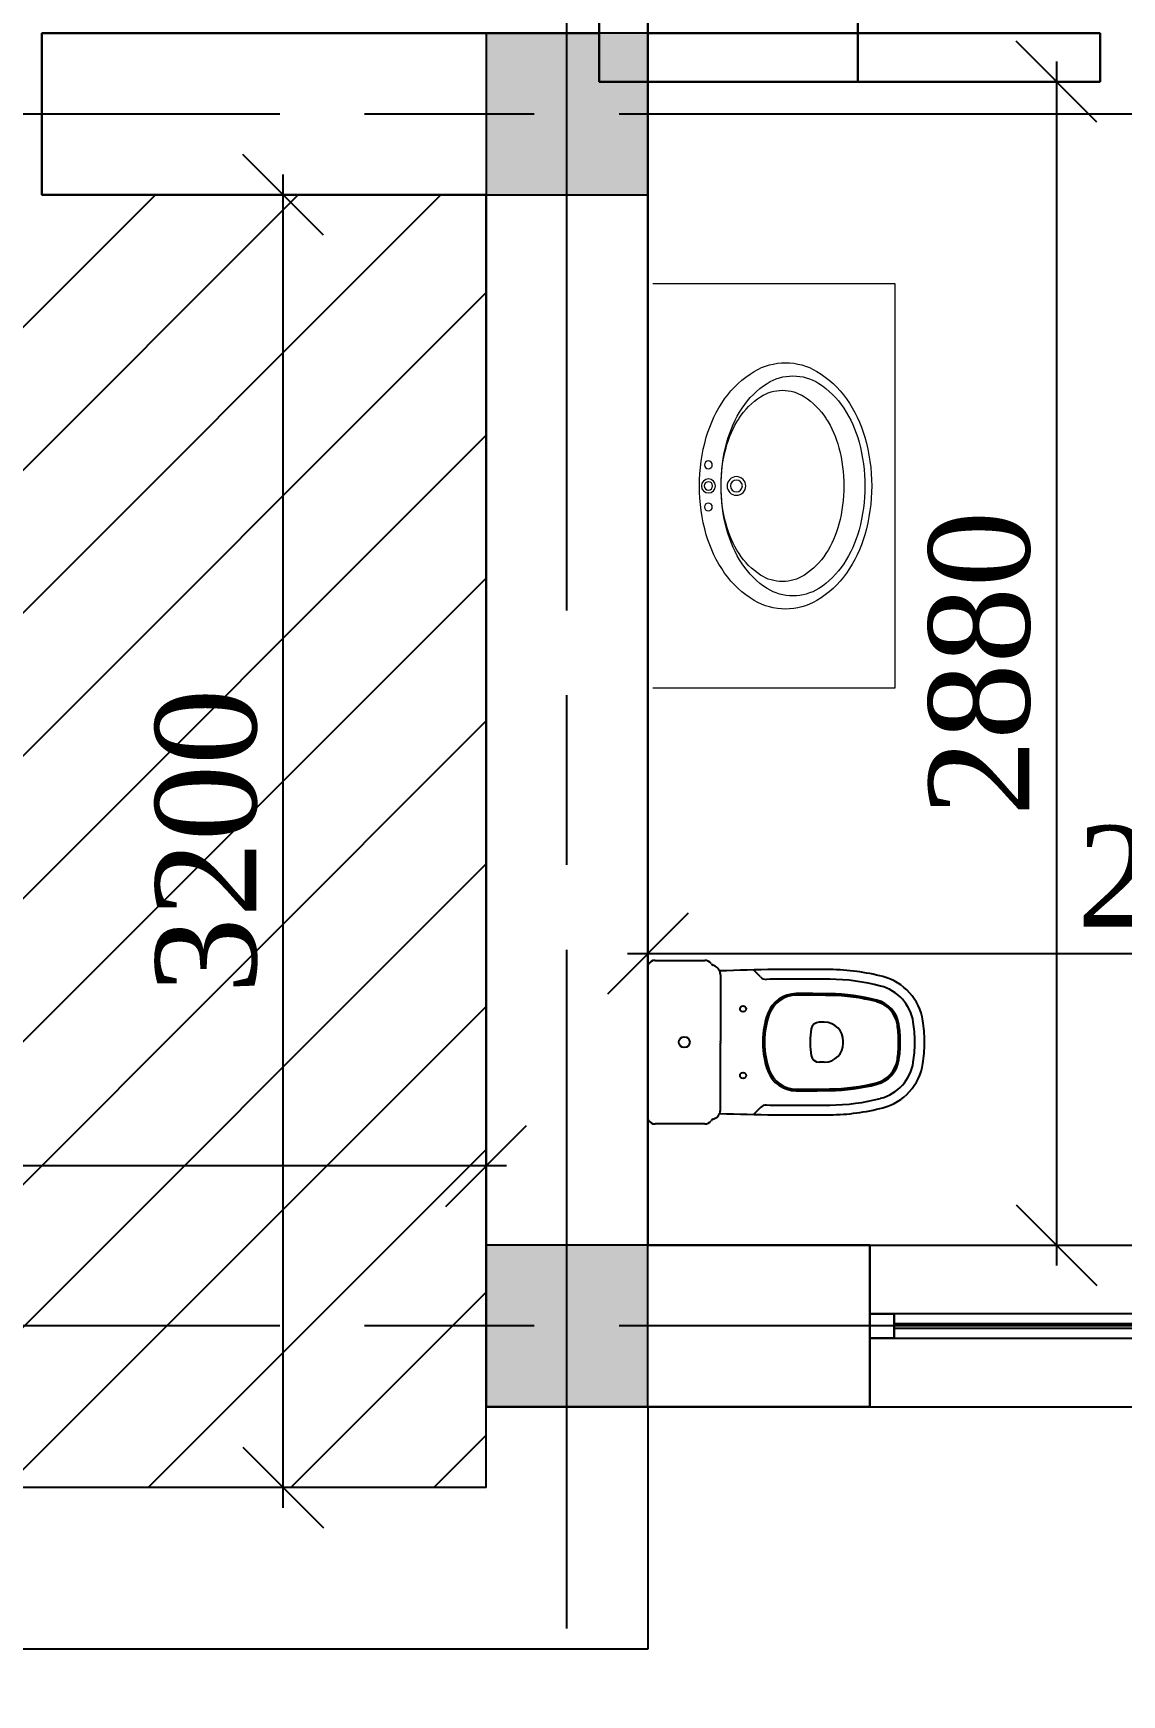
# Model space of a CAD drawing. Header units: inches. Extents: x 2870606 to 3671143, y -733551 to -473558.
# Drawn here: x 3277521 to 3280216, y -522336 to -518223 of the extents above; entities that cross this region are included whole.
import ezdxf

# ---------------------------------------------------------------- set-up
doc = ezdxf.new("R2010")
doc.units = ezdxf.units.IN
doc.header["$MEASUREMENT"] = 0
doc.linetypes.add('ACAD_ISO08W100', pattern=[36, 24, -3, 6, -3])
doc.layers.add('_0', color=7, linetype='Continuous', lineweight=25)
doc.layers.add('A_Windows', color=160, linetype='Continuous')
doc.styles.add('J~stule', font='dutch.ttf')
doc.dimstyles.new('J~style', dxfattribs={"dimscale": 100, "dimtxt": 2.5, "dimasz": 2, "dimexe": 0.55, "dimexo": 0.725, "dimtad": 1, "dimdec": 0, "dimdsep": 46, "dimtxsty": 'J~stule', "dimblk": 'OBLIQUE', "dimcen": 2, "dimdle": 0.5, "dimadec": 0, "dimazin": 0, "dimtfac": 1, "dimtdec": 0, "dimtmove": 0, "dimatfit": 3, "dimfxl": 1, "dimarcsym": 0})

# ---------------------------------------------------------------- blocks, each defined once
blk = doc.blocks.new('_Oblique')
at = {"color": 0, "linetype": 'ByBlock', "lineweight": -2}
blk.add_line((-0.5, -0.5), (0.5, 0.5), dxfattribs=at)
blk = doc.blocks.new('*D376')
at = {"color": 0, "lineweight": -2, "transparency": 16777216}
for p, q in [((3279042.2, -520315), (3279042.2, -520556.6)), ((3281922.2, -520315), (3281922.2, -520556.6)), ((3281972.2, -520501.6), (3278992.2, -520501.6))]:
    blk.add_line(p, q, dxfattribs=at)
at = {"layer": 'Defpoints', "color": 0, "lineweight": 35, "transparency": 16777216}
for p in [(3279042.2, -520242.5), (3281922.2, -520242.5), (3279042.2, -520501.6)]:
    blk.add_point(p, dxfattribs=at)
at = {"color": 0, "lineweight": -2, "transparency": 16777216, "xscale": 200, "yscale": 200, "zscale": 200, "rotation": 180}
blk.add_blockref('_Oblique', (3279042.2, -520501.6), dxfattribs=at)
at = {"color": 0, "lineweight": -2, "transparency": 16777216, "xscale": 200, "yscale": 200, "zscale": 200}
blk.add_blockref('_Oblique', (3281922.2, -520501.6), dxfattribs=at)
at = {"color": 0, "transparency": 16777216, "insert": (3280482.2, -520311.4), "char_height": 250, "attachment_point": 5, "style": 'J~stule'}
blk.add_mtext('2880', dxfattribs=at)
blk = doc.blocks.new('cu')
at = {"layer": '_0'}
for p, q in [((0, 0), (0, 186.3)), ((18.2, 200), (141, 200)), ((279, 158.9), (261.5, 176.4)), ((180, 164), (180, 0)), ((437, 47), (424.3, 47)), ((0, -2.5), (0, 0)), ((180, -2.5), (180, 0)), ((0, -5), (0, -2.5)), ((0, -191.3), (0, -5)), ((180, -2.5), (180, -5)), ((180, -169), (180, -5)), ((437, -52), (424.3, -52)), ((279, -163.9), (261.5, -181.4)), ((141, -205), (18.2, -205))]:
    blk.add_line(p, q, dxfattribs=at)
for centre, radius in [((236, 80), 7.5), ((90.2, -2.5), 13.5), ((90.2, -2.5), 13.5), ((236, -85), 7.5)]:
    blk.add_circle(centre, radius, dxfattribs=at)
for centre, radius, start, end in [((8, 186.3), 8, 155.2115, 180), ((18.2, 180), 20, 90, 150.9831), ((141, 181), 19, 34.9372, 90), ((164.8, 197.6), 10, 214.9372, 253.7848), ((155, 164), 25, 23.3776, 73.7848), ((383, -5322.3), 5500, 89.2905, 92.1362), ((155, 164), 25, 360, 23.3776), ((444.2, -372.6), 550, 75.4605, 89.2905), ((293.1, 173), 20, 225, 270.9364), ((383, -5322.3), 5476, 89.2905, 90.9364), ((444.2, -372.6), 526, 75.4605, 89.2905), ((548.7, 30), 110, 8.8162, 75.4605), ((548.7, 30), 134, 8.8162, 75.4605), ((367.5, 42.7), 75, 90.1648, 160.016), ((367.5, 42.7), 71, 90.1648, 160.016), ((383, -5322.3), 5440, 89.2905, 90.1648), ((383, -5322.3), 5436, 89.2905, 90.1648), ((444.2, -372.6), 490, 75.4605, 89.2905), ((444.2, -372.6), 486, 75.4605, 89.2905), ((548.7, 30), 70, 8.8162, 75.4605), ((548.7, 30), 74, 8.8162, 75.4605), ((485, 0), 200, 160.016, 180), ((485, 0), 196, 160.016, 180), ((424.3, 27), 20, 90, 170.2849), ((437, 0), 47, 0, 90), ((355, 0), 270, 0, 8.8162), ((355, 0), 306, 0, 8.8162), ((355, 0), 330, 0, 8.8162), ((485, 0), 200, 180, 180.7162), ((485, 0), 196, 180, 180.7308), ((582, 0), 180, 170.2849, 180), ((437, 0), 47, 356.9509, 0), ((355, 0), 266, 0, 8.8162), ((355, 0), 266, 359.4615, 0), ((355, 0), 270, 359.4695, 0), ((355, 0), 306, 359.5319, 0), ((485, -5), 200, 179.2838, 180), ((485, -5), 200, 180, 199.984), ((485, -5), 196, 179.2692, 180), ((485, -5), 196, 180, 199.984), ((582, 0), 180, 180, 180.7958), ((582, -5), 180, 179.2042, 180), ((582, -5), 180, 180, 189.7151), ((424.3, -32), 20, 189.7151, 270), ((437, -5), 47, 270, 0), ((437, -5), 47, 0, 3.0491), ((355, -5), 266, 351.1838, 0), ((355, -5), 266, 0, 0.5385), ((355, -5), 270, 351.1838, 0), ((355, -5), 270, 0, 0.5305), ((355, -5), 306, 351.1838, 0), ((355, -5), 306, 0, 0.4681), ((355, -5), 330, 351.1838, 0), ((355, 0), 330, 359.5659, 0), ((355, -5), 330, 0, 0.4341), ((367.5, -47.7), 75, 199.984, 269.8352), ((367.5, -47.7), 71, 199.984, 269.8352), ((548.7, -35), 70, 284.5395, 351.1838), ((548.7, -35), 74, 284.5395, 351.1838), ((548.7, -35), 110, 284.5395, 351.1838), ((548.7, -35), 134, 284.5395, 351.1838), ((383, 5317.3), 5436, 269.8352, 270.7095), ((383, 5317.3), 5440, 269.8352, 270.7095), ((444.2, 367.6), 486, 270.7095, 284.5395), ((444.2, 367.6), 490, 270.7095, 284.5395), ((293.1, -178), 20, 89.0636, 135), ((383, 5317.3), 5476, 269.0636, 270.7095), ((444.2, 367.6), 526, 270.7095, 284.5395), ((8, -191.3), 8, 180, 204.7885), ((18.2, -185), 20, 209.0169, 270), ((141, -186), 19, 270, 325.0628), ((164.8, -202.6), 10, 106.2152, 145.0628), ((155, -169), 25, 286.2152, 336.6224), ((155, -169), 25, 336.6224, 0), ((383, 5317.3), 5500, 267.8638, 270.7095), ((444.2, 367.6), 550, 270.7095, 284.5395)]:
    blk.add_arc(centre, radius, start, end, dxfattribs=at)
blk = doc.blocks.new('ITYIR6')
at = {"lineweight": 13, "elevation": -58.9}
blk.add_lwpolyline([(2899772.1, 225462.1), (2899772.1, 224862.1), (2898772.1, 224862.1), (2898772.1, 225462.1)], dxfattribs=at)
at = {"lineweight": 13}
for centre, radius in [((2899219.9, 225324.7, -58.9), 9.72), ((2899272.1, 225324.7, -58.9), 17.3), ((2899272.1, 225324.7, -58.9), 10.5), ((2899324.1, 225324.7, -58.9), 9.72), ((2899272.1, 225255.3, -58.9), 23.1), ((2899272.1, 225255.3, -58.9), 14.7)]:
    blk.add_circle(centre, radius, dxfattribs=at)
for centre, radius, start, end in [((2899272.1, 224912.8, -58.9), 434.2, 90, 106.1623), ((2899272.1, 224912.8, -58.9), 434.2, 73.8377, 90), ((2899240.6, 225021.4, -58.9), 321.1, 106.1623, 124.9793), ((2899303.6, 225021.4, -58.9), 321.1, 55.0207, 73.8377), ((2899192.5, 225090.2, -58.9), 237.1, 124.9793, 149.3739), ((2899240.4, 224994.9, -58.9), 294.2, 105.1466, 123.1651), ((2899243.9, 225032.2, -58.9), 257.5, 104.9001, 122.7157), ((2899272.1, 224878, -58.9), 415.4, 90, 105.1466), ((2899272.1, 224926.1, -58.9), 367.3, 90, 104.9001), ((2899272.1, 224926.1, -58.9), 367.3, 75.0999, 90), ((2899272.1, 224878, -58.9), 415.4, 74.8534, 90), ((2899300.3, 225032.2, -58.9), 257.5, 57.2843, 75.0999), ((2899303.7, 224994.9, -58.9), 294.2, 56.8349, 74.8534), ((2899351.7, 225090.2, -58.9), 237.1, 30.6261, 55.0207), ((2899192.1, 225068.8, -58.9), 205.9, 123.1651, 147.6324), ((2899200.8, 225099.1, -58.9), 177.9, 122.7157, 147.1854), ((2899343.3, 225099.1, -58.9), 177.9, 32.8146, 57.2843), ((2899352, 225068.8, -58.9), 205.9, 32.3676, 56.8349), ((2899119, 225133.7, -58.9), 151.8, 149.3739, 180), ((2899135.5, 225141.3, -58.9), 100.1, 147.1854, 180), ((2899408.7, 225141.3, -58.9), 100.1, 0, 32.8146), ((2899425.1, 225133.7, -58.9), 151.8, 0, 30.6261), ((2899118.7, 225115.4, -58.9), 119, 147.6324, 180), ((2899135.5, 225141.3, -58.9), 100.1, 180, 212.8146), ((2899408.7, 225141.3, -58.9), 100.1, 327.1854, 0), ((2899425.4, 225115.4, -58.9), 119, 0, 32.3676), ((2899119, 225133.7, -58.9), 151.8, 180, 210.6261), ((2899118.7, 225115.4, -58.9), 119, 180, 212.3676), ((2899425.4, 225115.4, -58.9), 119, 327.6324, 0), ((2899425.1, 225133.7, -58.9), 151.8, 329.3739, 0), ((2899192.5, 225177.2, -58.9), 237.1, 210.6261, 235.0207), ((2899200.8, 225183.4, -58.9), 177.9, 212.8146, 237.2843), ((2899343.3, 225183.4, -58.9), 177.9, 302.7157, 327.1854), ((2899351.7, 225177.2, -58.9), 237.1, 304.9793, 329.3739), ((2899192.1, 225161.9, -58.9), 205.9, 212.3676, 236.8349), ((2899243.9, 225250.4, -58.9), 257.5, 237.2843, 255.0999), ((2899300.3, 225250.4, -58.9), 257.5, 284.9001, 302.7157), ((2899352, 225161.9, -58.9), 205.9, 303.1651, 327.6324), ((2899240.6, 225246, -58.9), 321.1, 235.0207, 253.8377), ((2899240.4, 225235.8, -58.9), 294.2, 236.8349, 254.8534), ((2899272.1, 225356.5, -58.9), 367.3, 255.0999, 270), ((2899272.1, 225356.5, -58.9), 367.3, 270, 284.9001), ((2899303.7, 225235.8, -58.9), 294.2, 285.1466, 303.1651), ((2899303.6, 225246, -58.9), 321.1, 286.1623, 304.9793), ((2899272.1, 225354.6, -58.9), 434.2, 253.8377, 270), ((2899272.1, 225352.7, -58.9), 415.4, 254.8534, 270), ((2899272.1, 225352.7, -58.9), 415.4, 270, 285.1466), ((2899272.1, 225354.6, -58.9), 434.2, 270, 286.1623)]:
    blk.add_arc(centre, radius, start, end, dxfattribs=at)
blk = doc.blocks.new('*D450')
at = {"color": 0, "lineweight": -2, "transparency": 16777216}
for p, q in [((3280054.3, -518293.1), (3280054.3, -521273.1)), ((3279587.9, -518343.1), (3280109.3, -518343.1)), ((3279587.9, -521223.1), (3280109.3, -521223.1))]:
    blk.add_line(p, q, dxfattribs=at)
at = {"layer": 'Defpoints', "color": 0, "lineweight": 35, "transparency": 16777216}
for p in [(3279515.4, -518343.1), (3279515.4, -521223.1), (3280054.3, -521223.1)]:
    blk.add_point(p, dxfattribs=at)
at = {"color": 0, "lineweight": -2, "transparency": 16777216, "xscale": 200, "yscale": 200, "zscale": 200}
for p, rotation in [((3280054.3, -518343.1), 90), ((3280054.3, -521223.1), 270)]:
    blk.add_blockref('_Oblique', p, dxfattribs=dict(at, rotation=rotation))
at = {"color": 0, "transparency": 16777216, "insert": (3279864.1, -519783.1), "char_height": 250, "attachment_point": 5, "rotation": 90, "style": 'J~stule'}
blk.add_mtext('2880', dxfattribs=at)
blk = doc.blocks.new('*D453')
at = {"color": 0, "lineweight": -2, "transparency": 16777216}
for p, q in [((3278139.6, -521873.1), (3278139.6, -518573.1)), ((3278289.5, -518623.1), (3278084.6, -518623.1)), ((3278289.5, -521823.1), (3278084.6, -521823.1))]:
    blk.add_line(p, q, dxfattribs=at)
at = {"layer": 'Defpoints', "color": 0, "lineweight": 35, "transparency": 16777216}
for p in [(3278139.6, -518623.1), (3278362, -518623.1), (3278362, -521823.1)]:
    blk.add_point(p, dxfattribs=at)
at = {"color": 0, "lineweight": -2, "transparency": 16777216, "xscale": 200, "yscale": 200, "zscale": 200}
for p, rotation in [((3278139.6, -518623.1), 90), ((3278139.6, -521823.1), 270)]:
    blk.add_blockref('_Oblique', p, dxfattribs=dict(at, rotation=rotation))
at = {"color": 0, "transparency": 16777216, "insert": (3277949.6, -520223.1), "char_height": 250, "attachment_point": 5, "rotation": 90, "style": 'J~stule'}
blk.add_mtext('3200', dxfattribs=at)
blk = doc.blocks.new('*D454')
at = {"color": 0, "lineweight": -2, "transparency": 16777216}
for p, q in [((3273942.2, -521036.8), (3273942.2, -520972)), ((3278642.2, -521036.8), (3278642.2, -520972)), ((3278692.2, -521027), (3273892.2, -521027))]:
    blk.add_line(p, q, dxfattribs=at)
at = {"layer": 'Defpoints', "color": 0, "lineweight": 35, "transparency": 16777216}
for p in [(3273942.2, -521027), (3273942.2, -521109.3), (3278642.2, -521109.3)]:
    blk.add_point(p, dxfattribs=at)
at = {"color": 0, "lineweight": -2, "transparency": 16777216, "xscale": 200, "yscale": 200, "zscale": 200, "rotation": 180}
blk.add_blockref('_Oblique', (3273942.2, -521027), dxfattribs=at)
at = {"color": 0, "lineweight": -2, "transparency": 16777216, "xscale": 200, "yscale": 200, "zscale": 200}
blk.add_blockref('_Oblique', (3278642.2, -521027), dxfattribs=at)
at = {"color": 0, "transparency": 16777216, "insert": (3276292.2, -520837), "char_height": 250, "attachment_point": 5, "style": 'J~stule'}
blk.add_mtext('4700', dxfattribs=at)
blk = doc.blocks.new('*U65')
at = {"color": 7, "lineweight": 30}
for points in [[(0, 60), (60, 60), (60, 0), (0, 0)], [(1500, 60), (1440, 60), (1440, 0), (1500, 0)]]:
    blk.add_lwpolyline(points, close=True, dxfattribs=at)
at = {"color": 4, "lineweight": 25}
for points in [[(60, 60), (1440, 60), (1440, 0), (60, 0)], [(60, 35), (1440, 35), (1440, 25), (60, 25)]]:
    blk.add_lwpolyline(points, close=True, dxfattribs=at)

msp = doc.modelspace()

# ---------------------------------------------------------------- hatches: boundary and pattern name
h = msp.add_hatch(color=256)
h.dxf.hatch_style = 1
h.paths.add_polyline_path([(3279042.2, -518623.13), (3279042.2, -518223.13), (3278642.2, -518223.13), (3278642.2, -518623.13)])
h = msp.add_hatch()
h.set_pattern_fill('ANSI31', color=72, scale=2000)
h.set_pattern_definition([(45, (233605.5, 104568.67), (-176.776695, 176.776695), [])])
h.paths.add_polyline_path([(3278642.2, -518623.13), (3264042.2, -518623.13), (3264042.2, -521823.13), (3278642.2, -521823.13)])
h = msp.add_hatch(color=256)
h.dxf.hatch_style = 1
h.paths.add_polyline_path([(3279042.2, -521623.13), (3279042.2, -521223.13), (3278642.2, -521223.13), (3278642.2, -521623.13)])

# ---------------------------------------------------------------- linework, layer by layer
at = {"color": 252, "linetype": 'ACAD_ISO08W100', "ltscale": 70}
for p, q in [((3278842.2, -524692.02), (3278842.2, -496403.85)), ((3290731.11, -518423.13), (3224837.42, -518423.13)), ((3290731.11, -521423.13), (3224837.42, -521423.13))]:
    msp.add_line(p, q, dxfattribs=at)
at = {"lineweight": 30}
for p, q in [((3279042.2, -510543.13), (3279042.2, -521223.13)), ((3278922.2, -513093.12), (3278922.2, -518223.13)), ((3280162.2, -518343.13), (3280162.2, -518223.13)), ((3278642.2, -518623.13), (3278642.2, -521623.13)), ((3279042.2, -521223.13), (3279592.2, -521223.13)), ((3279592.2, -521623.13), (3279592.2, -521223.13)), ((3278642.2, -521623.13), (3279592.2, -521623.13))]:
    msp.add_line(p, q, dxfattribs=at)
for p, q in [((3279592.2, -521223.13), (3281092.2, -521223.13)), ((3278642.2, -521823.13), (3278642.2, -521623.13)), ((3279042.2, -521623.13), (3279042.2, -522223.13)), ((3279592.2, -521623.13), (3281092.2, -521623.13)), ((3278642.2, -521823.13), (3264042.2, -521823.13)), ((3279042.2, -522223.13), (3263642.2, -522223.13))]:
    msp.add_line(p, q)
msp.add_lwpolyline([(3279562.2, -516503.13), (3279562.2, -518343.13), (3278922.2, -518343.13), (3278922.2, -516503.13)], close=True, dxfattribs=at)
for points in [[(3278922.2, -518223.13), (3277542.2, -518223.13), (3277542.2, -518623.13), (3278642.2, -518623.13)], [(3279042.2, -518223.13), (3280162.2, -518223.13)], [(3279042.2, -518343.13), (3280162.2, -518343.13)]]:
    msp.add_lwpolyline(points, dxfattribs=at)
for points in [[(3278642.2, -518223.13), (3278642.2, -518623.13), (3279042.2, -518623.13), (3279042.2, -518223.13)], [(3278642.2, -521223.13), (3278642.2, -521623.13), (3279042.2, -521623.13), (3279042.2, -521223.13)]]:
    msp.add_lwpolyline(points, close=True)

# ---------------------------------------------------------------- block references
at = {"color": 1, "xscale": -1, "rotation": 90}
msp.add_blockref('ITYIR6', (3504516.97, 2379928.32, 58.88), dxfattribs=at)
at = {"rotation": 359.9999986392983}
msp.add_blockref('cu', (3279042.2, -520718.13), dxfattribs=at)
at = {"layer": 'A_Windows', "color": 5, "lineweight": 30, "xscale": -1, "rotation": 359.9999846070635}
msp.add_blockref('*U65', (3281092.2, -521453.13), dxfattribs=at)

# ---------------------------------------------------------------- dimensions: what is measured, and where the dimension line sits
for base, p1, p2, picture, middle in [((3280054.32, -521223.13), (3279515.45, -518343.13), (3279515.45, -521223.13), '*D450', (3279864.14, -519783.13)), ((3278139.62, -518623.13), (3278362.01, -521823.13), (3278362.01, -518623.13), '*D453', (3277949.6, -520223.13))]:
    dim = msp.add_linear_dim(base=base, p1=p1, p2=p2, angle=90, dimstyle='J~style', override={"dimdec": 1, "dimtdec": 1})
    dim.commit()
    dim.dimension.update_dxf_attribs({"geometry": picture, "text_midpoint": middle})
for base, p1, p2, picture, middle in [((3279042.2, -520501.57), (3281922.2, -520242.54), (3279042.2, -520242.54), '*D376', (3280482.2, -520311.38)), ((3273942.2, -521026.99), (3278642.2, -521109.31), (3273942.2, -521109.31), '*D454', (3276292.2, -520836.98))]:
    dim = msp.add_linear_dim(base=base, p1=p1, p2=p2, dimstyle='J~style', override={"dimdec": 1, "dimtdec": 1})
    dim.commit()
    dim.dimension.update_dxf_attribs({"geometry": picture, "text_midpoint": middle})

doc.saveas('drawing.dxf')
